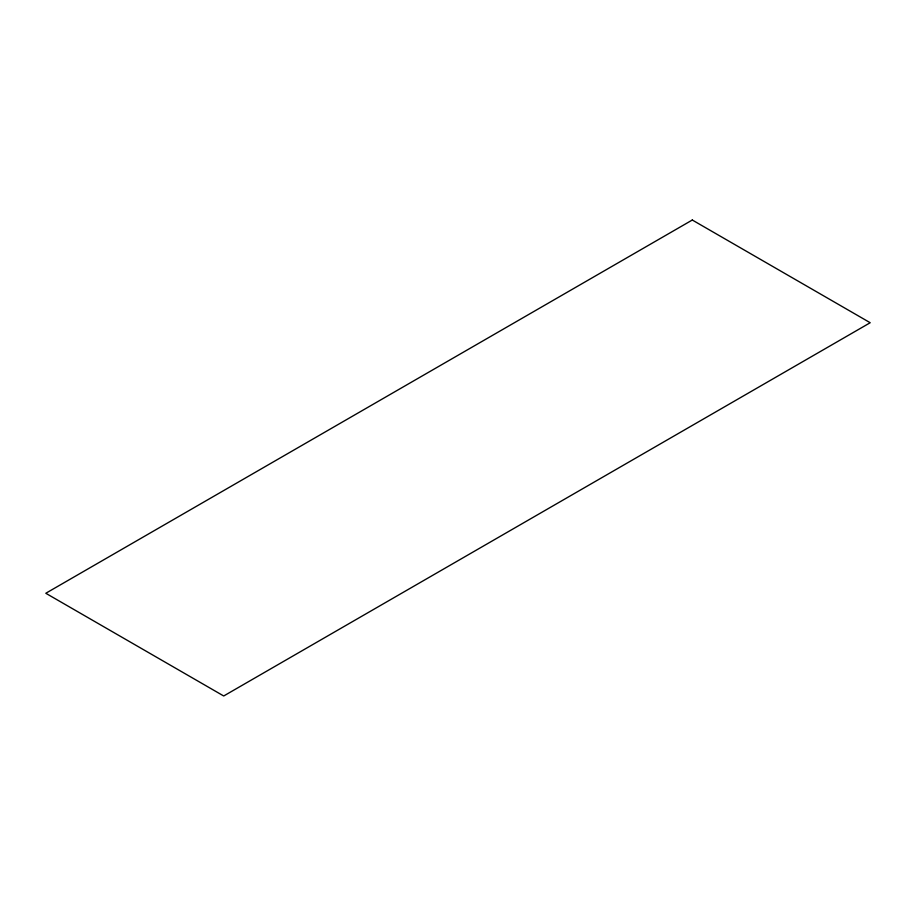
<?xml version="1.0" encoding="UTF-8"?>
<svg xmlns="http://www.w3.org/2000/svg" width="916" height="916" viewBox="0 0 916 916"><rect width="100%" height="100%" fill="white"/><g stroke="black" fill="none" stroke-linecap="round" stroke-linejoin="round"><path stroke-width="1.37" d="M692.29 220.023L45.8 593.27L223.71 695.977L870.2 322.73L692.29 220.023"/></g></svg>
